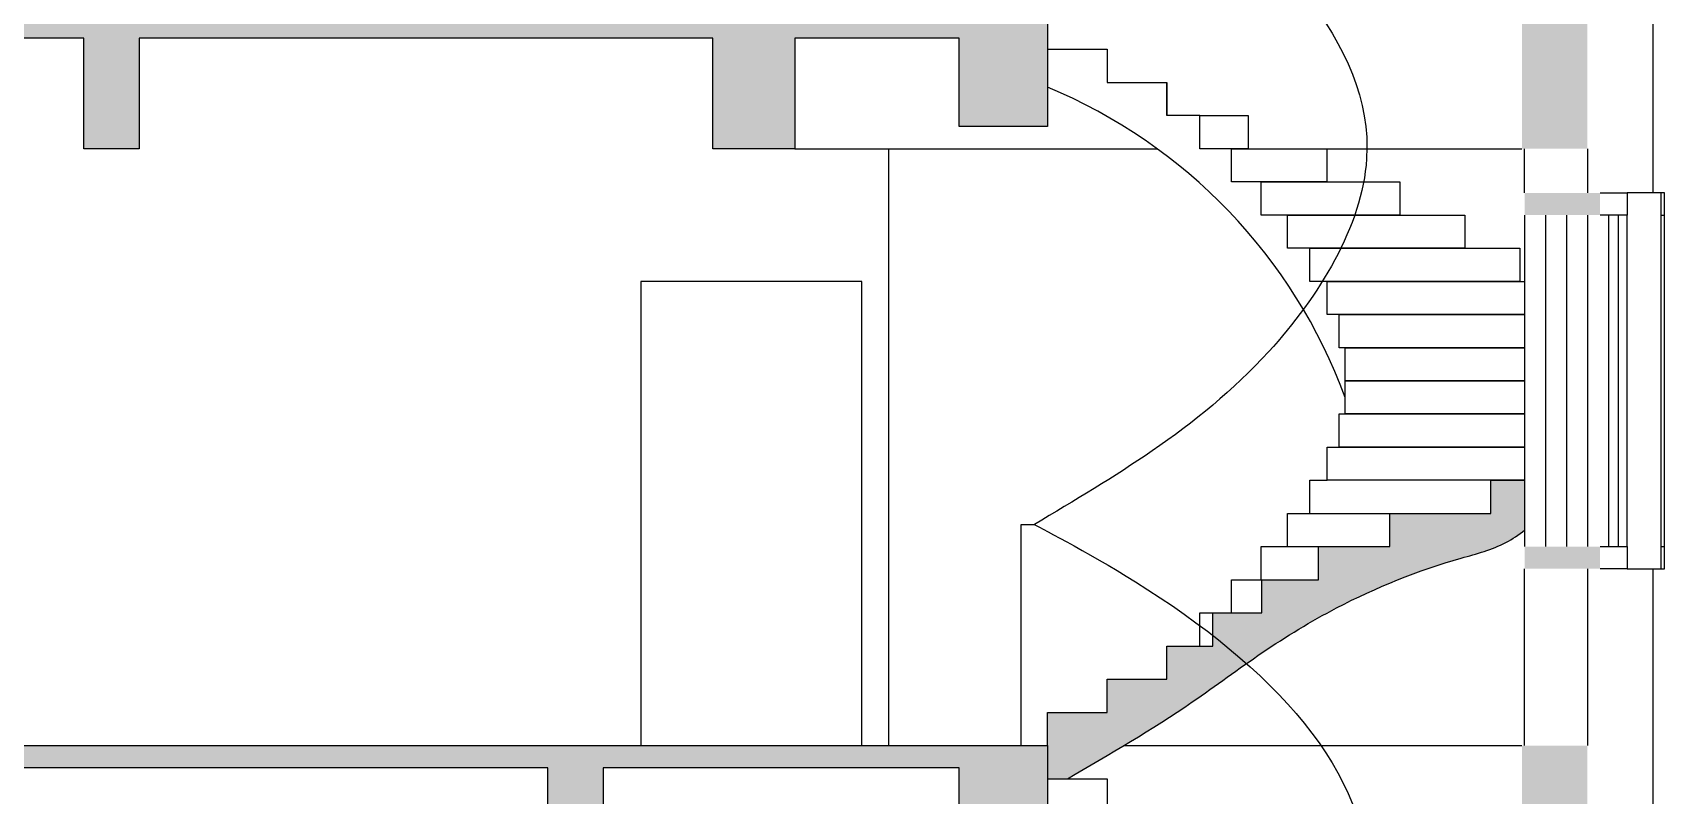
# Model space of a CAD drawing. Extents: x -34815 to 81416, y -425322 to 67478.
# Drawn here: x 49784 to 57166, y -357998 to -354548 of the extents above; entities that cross this region are included whole.
import ezdxf

# ---------------------------------------------------------------- set-up
doc = ezdxf.new("R2010")
doc.units = 0
doc.header["$LTSCALE"] = 1000
doc.header["$MEASUREMENT"] = 0
for name, color, linetype in [('column', 6, 'Continuous'), ('PUB_HATCH', 8, 'Continuous'), ('STAIR', 4, 'Continuous'), ('WINDOW', 4, 'Continuous')]:
    doc.layers.add(name, color=color, linetype=linetype)
doc.layers.add('WALL', color=2, linetype='Continuous', lineweight=25)

# ---------------------------------------------------------------- blocks, each defined once
blk = doc.blocks.new('fsaf')
for p, q in [((119449.4256889769, -23234.23555413907), (119449.4256889769, -22234.23555413907)), ((119449.4256889769, -23234.23555413907), (119449.4256889769, -22234.23555413907)), ((119449.4256889769, -22234.23555413907), (119509.4256889769, -22234.23555413907))]:
    blk.add_line(p, q)
for points in [[(119509.4256889769, -18934.23555413907), (119509.4256889769, -18934.23555413907), (120404.8052988551, -19394.38431435876), (121324.2538556827, -20349.59938575423), (120656.5594400213, -21429.02663525345), (120070.5275123635, -21900.26842524367), (119690.2884667733, -22126.58624681711), (119509.4256889769, -22234.23555413907)], [(119509.4256889769, -22234.23555413907), (119509.4256889769, -22234.23555413907), (120404.8052988551, -22694.38431435876), (121324.2538556827, -23649.59938575423), (120656.5594400213, -24729.02663525345), (120070.5275123635, -25200.26842524367), (119690.2884667733, -25426.58624681711), (119509.4256889769, -25534.23555413907)]]:
    blk.add_open_spline(points, degree=3, knots=[120, 120, 120, 120, 714.4666503547967, 2359.305995931111, 3331.866553655708, 4024.701706976206, 4653.202239014948, 4653.202239014948, 4653.202239014948, 4653.202239014948])

msp = doc.modelspace()

# ---------------------------------------------------------------- hatches: boundary and pattern name
at = {"layer": 'PUB_HATCH'}
for points in [[(50265.61016636342, -354573.3739649699), (52115.6372658232, -354573.3739670533), (52365.6372658232, -354573.3739670533), (52860.69706635445, -354573.3739670533), (52860.69706635445, -355073.3739670533), (53232.74532204121, -355073.3739670533), (53232.74532204121, -354573.3739670533), (53976.05739754264, -354573.3739670533), (53976.05739754264, -354973.3739670533), (54375.76283365861, -354973.3739670533), (54375.76283365861, -354473.3739670533), (53014.05847055232, -354473.3739670533), (53014.05847055232, -354473.3739709315), (49665.63726582541, -354473.3739670528), (49415.63726582553, -354473.373967054), (49415.63726582227, -355073.373967054), (49415.63726582541, -355073.5995786173), (49595.61016580055, -355073.599844937), (49595.61016580055, -354573.3739642155), (50015.61016580055, -354573.3739646884), (50015.61016580055, -355073.3739670533), (50265.61016580032, -355073.3739670533)], [(56817.46719663404, -354473.3739670533), (56521.53030215763, -354473.3739670533), (56521.53030215763, -355073.3739670533), (56817.46719663404, -355073.3739670533)], [(56533.70021847053, -355273.3739670533), (56533.70021847053, -355373.3739670533), (56874.96849321947, -355373.3739670533), (56874.96849321947, -355273.3739670533), (56817.46719663404, -355273.3739670533)], [(56533.70021847053, -356873.3739670533), (56533.70021847053, -356973.3739670533), (56874.96849321947, -356973.3739670533), (56874.96849321947, -356873.3739670533)], [(43365.63726582215, -357773.3739670533), (43465.63726582215, -357773.3739670533), (43465.63726582378, -357673.3739675073), (43565.63726582215, -357673.3739675091), (43565.63726582215, -357773.3739670533), (43665.63726582215, -357773.3739670533), (43665.63726582204, -357873.3739670527), (49415.63726582541, -357873.3739670527), (49415.63726582541, -357773.3739670537), (54375.76283365861, -357773.3739670537), (54375.76283365861, -358273.3739670533), (53976.05739754264, -358273.3739670534), (53976.05739754264, -357873.3739670533), (52365.63726582262, -357873.3739670533), (52365.63726582262, -358373.3739670531), (52115.63726582262, -358373.3739670533), (52115.63726582262, -357873.3739670531), (49665.63726582541, -357873.3739670531), (49665.63726582541, -358373.3739670533), (49415.63726582541, -358373.3739670533), (49415.63726582541, -358023.3739670533), (47815.63726582215, -358023.3739670533), (47815.63726582215, -358373.3739670533), (47565.63726582215, -358373.3739670533), (47565.63726582215, -358023.3739670532), (43665.63726582215, -358023.3739670532), (43665.63726582215, -358373.3739670533), (43415.63726582215, -358373.3739670533), (43415.63726582215, -357923.3739675091), (43365.63726582215, -357923.3739675091)], [(56817.46719663392, -357773.3739670533), (56521.53030215763, -357773.3739670533), (56521.53030215763, -358373.3739670533), (56817.46719663404, -358373.3739670533)]]:
    msp.add_hatch(color=256, dxfattribs=at).paths.add_polyline_path(points)
h = msp.add_hatch(color=256, dxfattribs=at)
edge = h.paths.add_edge_path()
edge.add_line((54375.76283365861, -357923.3739670533), (54465.28627462545, -357923.3739670533))
edge.add_spline(control_points=[(54465.28627462545, -357923.3739670533), (54656.80832011462, -357812.2707887861), (54959.5414849841, -357635.4995704351), (55344.61847810505, -357346.6747349852), (55740.8578120009, -357105.4624074542), (56116.5837586273, -356954.9128880646), (56420.24195319542, -356879.616452446), (56506.52080011624, -356819.4795530824), (56533.70021847053, -356798.7117607227)], knot_values=[27.14340838083601, 27.14340838083601, 27.14340838083601, 27.14340838083601, 690.5161284363372, 1077.645805209381, 1470.340173924562, 2077.441623952961, 2291.267837175588, 2393.288733633933, 2393.288733633933, 2393.288733633933, 2393.288733633933], degree=3, periodic=0)
edge.add_line((56533.70021847053, -356798.7117607227), (56533.70021847053, -356573.3739670533))
edge.add_line((56533.70021847053, -356573.3739670533), (56380.72817995702, -356573.3739670533))
edge.add_line((56380.72817995702, -356573.3739670533), (56380.72817995702, -356723.3739670533))
edge.add_line((56380.72817995702, -356723.3739670533), (55924.27985880745, -356723.3739670533))
edge.add_line((55924.27985880733, -356723.3739670533), (55924.27985880733, -356873.3739670533))
edge.add_line((55924.27985880733, -356873.3739670533), (55600.7488965597, -356873.3739670533))
edge.add_line((55600.74889655982, -356873.3739670533), (55600.74889655982, -357023.3739670533))
edge.add_line((55600.74889655982, -357023.3739670533), (55344.34204758517, -357023.3739670533))
edge.add_line((55344.34204758517, -357023.3739670533), (55344.34204758517, -357173.3739670533))
edge.add_line((55344.34204758517, -357173.3739670533), (55122.56436436391, -357173.3739670533))
edge.add_line((55122.56436436402, -357173.3739670533), (55122.56436436402, -357323.3739670533))
edge.add_line((55122.56436436402, -357323.3739670533), (54915.76283365861, -357323.3739670533))
edge.add_line((54915.76283365861, -357323.3739670533), (54915.76283365861, -357473.3739670533))
edge.add_line((54915.76283365861, -357473.3739670533), (54645.76283365861, -357473.3739670533))
edge.add_line((54645.76283365861, -357473.3739670533), (54645.76283365861, -357623.3739670533))
edge.add_line((54645.76283365861, -357623.3739670533), (54375.76283365861, -357623.3739670533))
edge.add_line((54375.76283365861, -357623.3739670533), (54375.76283365861, -357773.3739670533))
edge.add_line((54375.76283365861, -357773.3739670537), (54375.76283365861, -357923.3739670533))

# ---------------------------------------------------------------- linework, layer by layer
for p, q in [((57115.63710610429, -355273.3739670534), (57115.63710610429, -353473.3739670533)), ((57115.63710610429, -358573.3739670534), (57115.63710610429, -356973.3739670533))]:
    msp.add_line(p, q)
for points in [[(54375.76283365861, -354623.3739670533), (54645.76283365861, -354623.3739670533), (54645.76283365861, -354773.3739670533), (54915.76283365861, -354773.3739670533), (54915.76283365861, -354923.3739670533)], [(55064.59994309, -354923.3739670533), (54915.76283365872, -354923.3739670533), (54915.76283365872, -354773.3739670533)], [(56533.70021847053, -355823.3739670533), (55640.84509965614, -355823.3739670533), (55640.84509965614, -355673.3739670533), (56533.70021847053, -355673.3739670533)], [(56533.70021847053, -355973.3739670533), (55694.8416046286, -355973.3739670533), (55694.8416046286, -355823.3739670533), (56533.70021847053, -355823.3739670533)], [(56533.70021847053, -356123.3739670533), (55722.30751645751, -356123.3739670533), (55722.30751645751, -355973.3739670533), (56533.70021847053, -355973.3739670533)], [(56533.70021847053, -356273.3739670533), (55722.30751645751, -356273.3739670533), (55722.30751645751, -356123.3739670533), (56533.70021847053, -356123.3739670533)], [(56533.70021847053, -356423.3739670533), (55694.8416046286, -356423.3739670533), (55694.8416046286, -356273.3739670533), (56533.70021847053, -356273.3739670533)], [(56533.70021847053, -356573.3739670533), (55640.84509965614, -356573.3739670533), (55640.84509965614, -356423.3739670533), (56533.70021847053, -356423.3739670533)], [(55562.15678775567, -356723.3739670533), (55562.15678775567, -356573.3739670533), (55640.84509965614, -356573.3739670533)], [(55461.45630501234, -356873.3739670533), (55461.45630501234, -356723.3739670533), (55924.27985880733, -356723.3739670533)], [(55342.1728855893, -357023.3739670533), (55342.1728855893, -356873.3739670533), (55600.74889655982, -356873.3739670533)], [(55208.36858327012, -357173.3739670533), (55208.36858327012, -357023.3739670533), (55344.34204758517, -357023.3739670533)], [(55064.59994309, -357323.3739670533), (55064.59994309, -357173.3739670533), (55122.56436436402, -357173.3739670533)], [(54375.76283365861, -357923.3739670533), (54645.76283365861, -357923.3739670533), (54645.76283365861, -358073.3739670533), (54915.76283365861, -358073.3739670533), (54915.76283365861, -358223.3739670533)]]:
    msp.add_lwpolyline(points)
for points in [[(55064.59994309, -354923.3739670533), (55283.26186929177, -354923.3739670533), (55283.26186929177, -355073.3739670533), (55064.59994309, -355073.3739670533)], [(55208.36858327012, -355073.3739670533), (55638.24616603297, -355073.3739670533), (55638.24616603297, -355223.3739670533), (55208.36858327012, -355223.3739670533)], [(55342.1728855893, -355223.3739670533), (55968.554521346, -355223.3739670533), (55968.554521346, -355373.3739670533), (55342.1728855893, -355373.3739670533)], [(55461.45630501234, -355373.3739670533), (56263.07281737006, -355373.3739670533), (56263.07281737006, -355523.3739670533), (55461.45630501234, -355523.3739670533)], [(55562.15678775567, -355523.3739670533), (56511.71812356287, -355523.3739670533), (56511.71812356287, -355673.3739670533), (55562.15678775567, -355673.3739670533)]]:
    msp.add_lwpolyline(points, close=True)
msp.add_arc((53438.92633786588, -357041.5433163946), 2434.083843752159, 20.2673483124651, 67.36354845242595)
at = {"layer": 'column'}
for points in [[(49665.63726582541, -354473.3739670528), (53014.05847055232, -354473.3739709315), (53014.05847055232, -354473.3739670533), (54375.76283365861, -354473.3739670533), (54375.76283365861, -354973.3739670533), (53976.05739754264, -354973.3739670533), (53976.05739754264, -354573.3739670533), (53232.74532204121, -354573.3739670533), (53232.74532204121, -355073.3739670533), (52860.69706635445, -355073.3739670533), (52860.69706635445, -354573.3739670533), (52365.6372658232, -354573.3739670533), (52365.6372658232, -354573.3739670533), (52115.6372658232, -354573.3739670533), (52115.6372658232, -354573.3739670533), (50265.61016636342, -354573.3739649699), (50265.61016580032, -355073.3739670533), (50015.61016580055, -355073.3739670533), (50015.61016580055, -354573.3739646884), (49595.61016580055, -354573.3739642155)], [(54375.76283365861, -357773.3739670533), (54375.76283365861, -357623.3739670533), (54645.76283365861, -357623.3739670533), (54645.76283365861, -357473.3739670533), (54915.76283365861, -357473.3739670533), (54915.76283365861, -357323.3739670533), (55122.56436436402, -357323.3739670533), (55122.56436436402, -357173.3739670533), (55344.34204758517, -357173.3739670533), (55344.34204758517, -357023.3739670533), (55600.74889655982, -357023.3739670533), (55600.74889655982, -356873.3739670533), (55924.27985880733, -356873.3739670533), (55924.27985880733, -356723.3739670533), (56380.72817995702, -356723.3739670533), (56380.72817995702, -356573.3739670533), (56533.70021847053, -356573.3739670533)], [(49415.63726582541, -357773.3739670537), (54375.76283365861, -357773.3739670537), (54375.76283365861, -358273.3739670533), (53976.05739754264, -358273.3739670534), (53976.05739754264, -357873.3739670533), (52365.63726582262, -357873.3739670533), (52365.63726582262, -358373.3739670531), (52115.63726582262, -358373.3739670533), (52115.63726582262, -357873.3739670531), (49665.63726582541, -357873.3739670531)]]:
    msp.add_lwpolyline(points, dxfattribs=at)
msp.add_open_spline([(54465.28627462545, -357923.3739670533), (54656.80832011462, -357812.2707887861), (54959.5414849841, -357635.4995704351), (55344.61847810505, -357346.6747349852), (55740.8578120009, -357105.4624074542), (56116.5837586273, -356954.9128880646), (56420.24195319542, -356879.616452446), (56506.52080011624, -356819.4795530824), (56533.70021847053, -356798.7117607227)], degree=3, knots=[27.14340838083601, 27.14340838083601, 27.14340838083601, 27.14340838083601, 690.5161284363372, 1077.645805209381, 1470.340173924562, 2077.441623952961, 2291.267837175588, 2393.288733633933, 2393.288733633933, 2393.288733633933, 2393.288733633933], dxfattribs=at)
at = {"layer": 'STAIR'}
for p, q in [((53232.74532204121, -355073.3739670533), (54871.08330228308, -355073.3739670533)), ((53655.63726582238, -355073.3739670533), (53655.63726582238, -357773.3739670533)), ((55638.24616603297, -355073.3739670533), (56521.53030215763, -355073.3739670533)), ((54720.39366703143, -357773.3739670533), (56521.53030215763, -357773.3739670533))]:
    msp.add_line(p, q, dxfattribs=at)
for points in [[(56997.87861683033, -356973.3739670533), (57165.76283362147, -356973.3739670533), (57165.76283362147, -355273.3739670533), (56997.87861683033, -355273.3739670533)], [(57151.38880515052, -356973.3739670533), (57151.38880515052, -355273.3739670533)], [(57151.38880515052, -355373.3739670533), (57165.63710610126, -355373.3739670533)], [(57151.38880515052, -356873.3739670533), (57151.38880515052, -356873.3739670533), (57165.76283362147, -356873.3739670533)]]:
    msp.add_lwpolyline(points, dxfattribs=at)
at = {"layer": 'WALL'}
for p, q in [((56533.70021847053, -355273.3739670533), (56533.70021847053, -355073.3739670533)), ((56817.46719663404, -355073.3739670533), (56817.46719663404, -355273.3739670533)), ((56533.70021847053, -357773.3739670534), (56533.70021847053, -356973.3739670533)), ((56817.46719663404, -356973.3739670533), (56817.46719663404, -357773.3739670534))]:
    msp.add_line(p, q, dxfattribs=at)
at = {"layer": 'WINDOW'}
for p, q in [((56533.70021847053, -355373.3739670533), (56533.70021847053, -356873.3739670533)), ((56628.70021847053, -355373.3739670533), (56628.70021847053, -356873.3739670533)), ((56722.46719663404, -355373.3739670534), (56722.46719663404, -356873.3739670534)), ((56817.46719663404, -355373.3739670534), (56817.46719663404, -356873.3739670534))]:
    msp.add_line(p, q, dxfattribs=at)
for points in [[(56874.96849321947, -355273.3739670533), (56997.87861683033, -355273.3739670533), (56997.87861683033, -355373.3739670533), (56874.96849321947, -355373.3739670533)], [(56912.53780404746, -355373.3739670533), (56912.53780390928, -356873.3739670533)], [(56957.92190925474, -356873.3739670533), (56957.92190925474, -355373.3739670533)], [(56997.87861683033, -356873.3739670533), (56997.87861683033, -355373.3739670533)], [(53535.63726582215, -357773.3739670533), (53535.63726582215, -355673.3739670533), (52535.63726582215, -355673.3739670533), (52535.63726582215, -357773.3739670533)], [(56874.96849321947, -356873.3739670533), (56997.87861683033, -356873.3739670533), (56997.87861683033, -356973.3739670533), (56874.96849321947, -356973.3739670533)]]:
    msp.add_lwpolyline(points, dxfattribs=at)

# ---------------------------------------------------------------- block references
msp.add_blockref('fsaf', (-65193.66285531817, -334539.1384129143))

doc.saveas('drawing.dxf')
